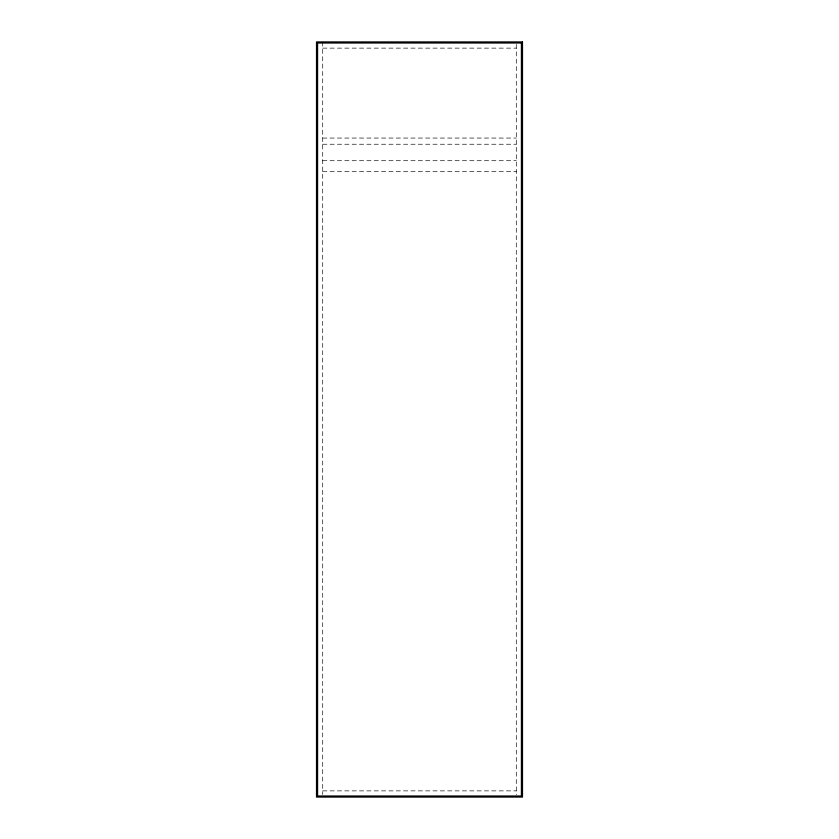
<?xml version="1.0" encoding="UTF-8"?>
<svg xmlns="http://www.w3.org/2000/svg" width="839" height="839" viewBox="0 0 839 839"><rect width="100%" height="100%" fill="white"/><g stroke="black" fill="none" stroke-linecap="round" stroke-linejoin="round"><path stroke-width="0.63" stroke-dasharray="4.2 3.15" d="M322.711 48.127L516.289 48.127M322.711 138.057L516.289 138.057M322.711 144.235L516.289 144.235M322.711 160.71L516.289 160.71M322.711 171.691L516.289 171.691M322.711 790.873L516.289 790.873M516.289 44.425L516.289 794.575M322.711 41.95L322.711 794.575"/><path stroke-width="1.26" d="M522.466 41.95L316.534 41.95L316.534 797.05L522.466 797.05L522.466 41.95M521.438 42.978L317.562 42.978L317.562 796.022L521.438 796.022L521.438 42.978"/></g></svg>
